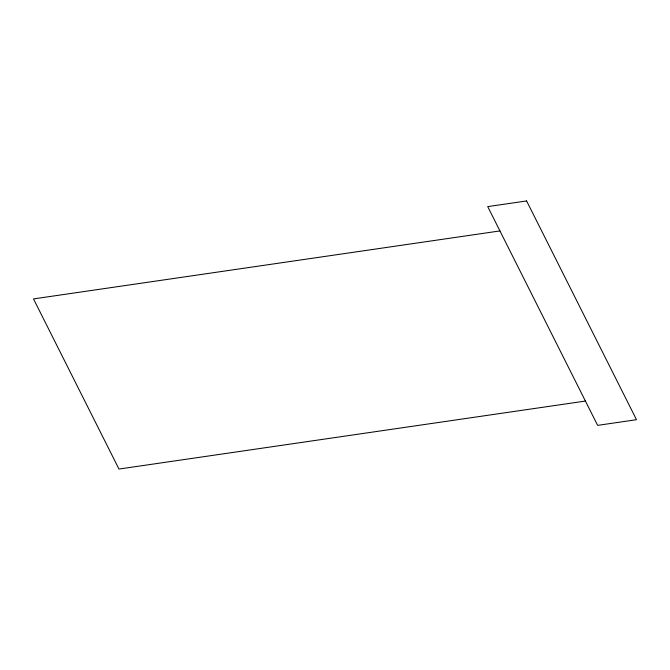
<?xml version="1.0" encoding="UTF-8"?>
<svg xmlns="http://www.w3.org/2000/svg" width="670" height="670" viewBox="0 0 670 670"><rect width="100%" height="100%" fill="white"/><g stroke="black" fill="none" stroke-linecap="round" stroke-linejoin="round"><path stroke-width="1" d="M499.937 230.924L33.5 298.912L118.975 469.05L585.421 401.062M526.603 200.95L487.727 206.611L597.632 425.366L636.5 419.705L526.603 200.95"/></g></svg>
